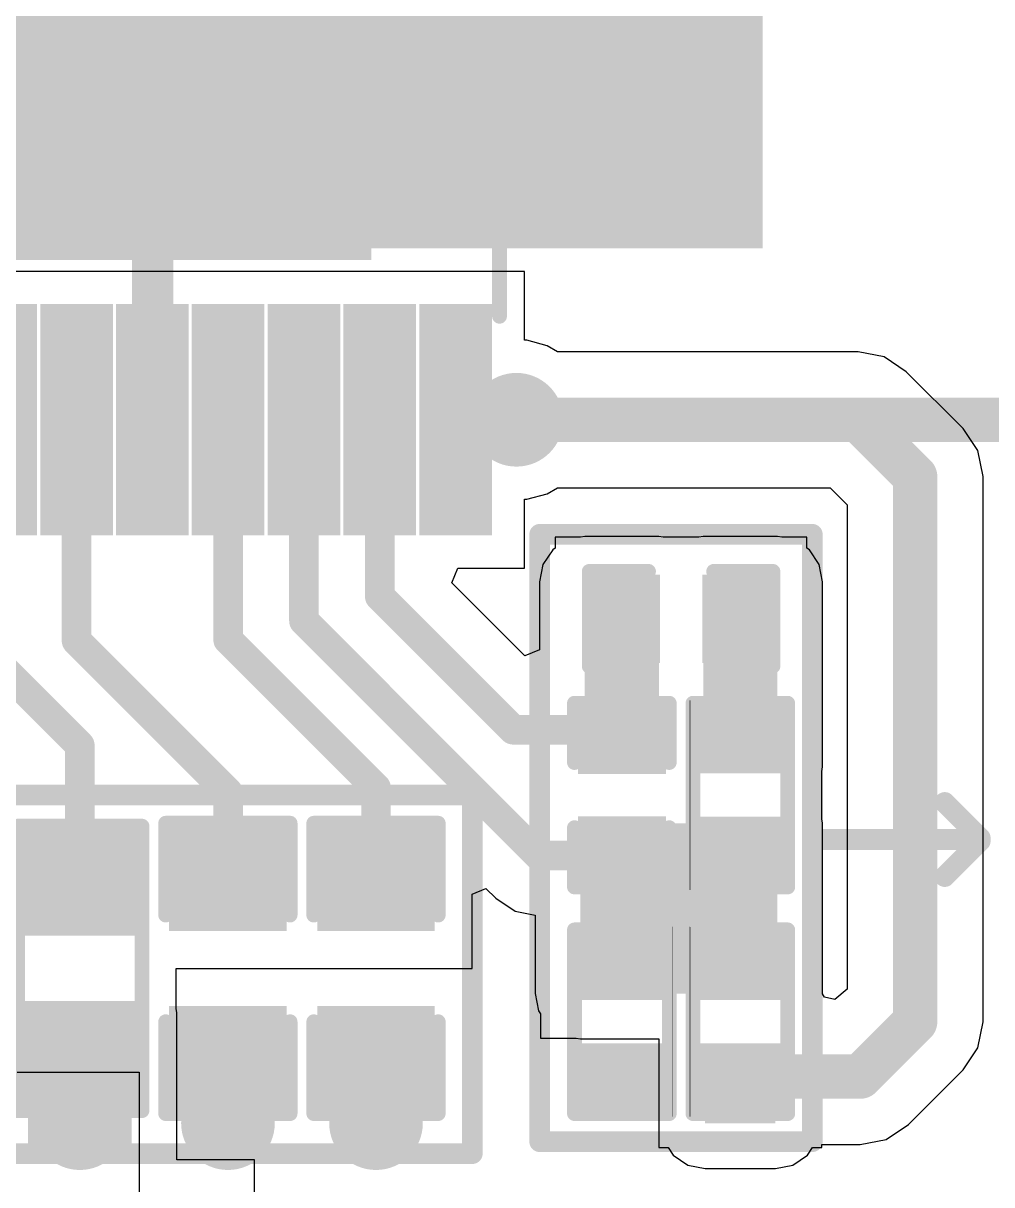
# Model space of a CAD drawing. Header units: millimetres. Extents: x -1.62 to 7.16, y -0.1 to 4.29.
# Drawn here: x -0.1581 to 0.1689, y 2.807 to 3.199 of the extents above; entities that cross this region are included whole.
import ezdxf

# ---------------------------------------------------------------- set-up
doc = ezdxf.new("R2010")
doc.units = ezdxf.units.MM
doc.header["$MEASUREMENT"] = 0
for name, color, linetype in [('BottomLayer', 5, 'Continuous'), ('BottomSolder', 6, 'Continuous'), ('TopLayer', 1, 'Continuous'), ('TopOverlay', 2, 'Continuous'), ('TopPaste', 8, 'Continuous'), ('TopSolder', 216, 'Continuous'), ('ViaHoleLayer', 16, 'Continuous')]:
    doc.layers.add(name, color=color, linetype=linetype)

# ---------------------------------------------------------------- blocks, each defined once
blk = doc.blocks.new('20_HTSSOP_85')
at = {"layer": 'TopLayer'}
for points in [[(-0.15197, 0.12343), (-0.08189, 0.12343), (-0.08189, 0.10689), (-0.15197, 0.10689)], [(0.08189, 0.12343), (0.15197, 0.12343), (0.15197, 0.10689), (0.08189, 0.10689)], [(-0.15197, 0.09783), (-0.08189, 0.09783), (-0.08189, 0.0813), (-0.15197, 0.0813)], [(0.08189, 0.09783), (0.15197, 0.09783), (0.15197, 0.0813), (0.08189, 0.0813)], [(-0.05906, 0.08268), (0.05906, 0.08268), (0.05906, -0.08268), (-0.05906, -0.08268)], [(-0.15197, 0.07224), (-0.08189, 0.07224), (-0.08189, 0.05571), (-0.15197, 0.05571)], [(0.08189, 0.07224), (0.15197, 0.07224), (0.15197, 0.05571), (0.08189, 0.05571)], [(-0.15197, 0.04665), (-0.08189, 0.04665), (-0.08189, 0.03012), (-0.15197, 0.03012)], [(0.08189, 0.04665), (0.15197, 0.04665), (0.15197, 0.03012), (0.08189, 0.03012)], [(-0.15197, 0.02106), (-0.08189, 0.02106), (-0.08189, 0.00453), (-0.15197, 0.00453)], [(0.08189, 0.02106), (0.15197, 0.02106), (0.15197, 0.00453), (0.08189, 0.00453)], [(-0.15197, -0.00453), (-0.08189, -0.00453), (-0.08189, -0.02106), (-0.15197, -0.02106)], [(0.08189, -0.00453), (0.15197, -0.00453), (0.15197, -0.02106), (0.08189, -0.02106)], [(-0.15197, -0.03012), (-0.08189, -0.03012), (-0.08189, -0.04665), (-0.15197, -0.04665)], [(0.08189, -0.03012), (0.15197, -0.03012), (0.15197, -0.04665), (0.08189, -0.04665)], [(-0.15197, -0.05571), (-0.08189, -0.05571), (-0.08189, -0.07224), (-0.15197, -0.07224)], [(0.08189, -0.05571), (0.15197, -0.05571), (0.15197, -0.07224), (0.08189, -0.07224)], [(-0.15197, -0.0813), (-0.08189, -0.0813), (-0.08189, -0.09783), (-0.15197, -0.09783)], [(0.08189, -0.0813), (0.15197, -0.0813), (0.15197, -0.09783), (0.08189, -0.09783)], [(-0.15197, -0.10689), (-0.08189, -0.10689), (-0.08189, -0.12343), (-0.15197, -0.12343)], [(0.08189, -0.10689), (0.15197, -0.10689), (0.15197, -0.12343), (0.08189, -0.12343)]]:
    blk.add_hatch(color=1, dxfattribs=at).paths.add_polyline_path(points)
at = {"layer": 'TopPaste'}
for points in [[(-0.15197, 0.12343), (-0.08189, 0.12343), (-0.08189, 0.10689), (-0.15197, 0.10689)], [(0.08189, 0.12343), (0.15197, 0.12343), (0.15197, 0.10689), (0.08189, 0.10689)], [(-0.15197, 0.09783), (-0.08189, 0.09783), (-0.08189, 0.0813), (-0.15197, 0.0813)], [(0.08189, 0.09783), (0.15197, 0.09783), (0.15197, 0.0813), (0.08189, 0.0813)], [(-0.05906, 0.08268), (0.05906, 0.08268), (0.05906, -0.08268), (-0.05906, -0.08268)], [(-0.15197, 0.07224), (-0.08189, 0.07224), (-0.08189, 0.05571), (-0.15197, 0.05571)], [(0.08189, 0.07224), (0.15197, 0.07224), (0.15197, 0.05571), (0.08189, 0.05571)], [(-0.15197, 0.04665), (-0.08189, 0.04665), (-0.08189, 0.03012), (-0.15197, 0.03012)], [(0.08189, 0.04665), (0.15197, 0.04665), (0.15197, 0.03012), (0.08189, 0.03012)], [(-0.15197, 0.02106), (-0.08189, 0.02106), (-0.08189, 0.00453), (-0.15197, 0.00453)], [(0.08189, 0.02106), (0.15197, 0.02106), (0.15197, 0.00453), (0.08189, 0.00453)], [(-0.15197, -0.00453), (-0.08189, -0.00453), (-0.08189, -0.02106), (-0.15197, -0.02106)], [(0.08189, -0.00453), (0.15197, -0.00453), (0.15197, -0.02106), (0.08189, -0.02106)], [(-0.15197, -0.03012), (-0.08189, -0.03012), (-0.08189, -0.04665), (-0.15197, -0.04665)], [(0.08189, -0.03012), (0.15197, -0.03012), (0.15197, -0.04665), (0.08189, -0.04665)], [(-0.15197, -0.05571), (-0.08189, -0.05571), (-0.08189, -0.07224), (-0.15197, -0.07224)], [(0.08189, -0.05571), (0.15197, -0.05571), (0.15197, -0.07224), (0.08189, -0.07224)], [(-0.15197, -0.0813), (-0.08189, -0.0813), (-0.08189, -0.09783), (-0.15197, -0.09783)], [(0.08189, -0.0813), (0.15197, -0.0813), (0.15197, -0.09783), (0.08189, -0.09783)], [(-0.15197, -0.10689), (-0.08189, -0.10689), (-0.08189, -0.12343), (-0.15197, -0.12343)], [(0.08189, -0.10689), (0.15197, -0.10689), (0.15197, -0.12343), (0.08189, -0.12343)]]:
    blk.add_hatch(color=8, dxfattribs=at).paths.add_polyline_path(points)
at = {"layer": 'TopSolder'}
for points in [[(-0.15597, 0.12743), (-0.07789, 0.12743), (-0.07789, 0.10289), (-0.15597, 0.10289)], [(0.07789, 0.12743), (0.15597, 0.12743), (0.15597, 0.10289), (0.07789, 0.10289)], [(-0.15597, 0.10183), (-0.07789, 0.10183), (-0.07789, 0.0773), (-0.15597, 0.0773)], [(0.07789, 0.10183), (0.15597, 0.10183), (0.15597, 0.0773), (0.07789, 0.0773)], [(-0.06306, 0.08668), (0.06306, 0.08668), (0.06306, -0.08668), (-0.06306, -0.08668)], [(-0.15597, 0.07624), (-0.07789, 0.07624), (-0.07789, 0.05171), (-0.15597, 0.05171)], [(0.07789, 0.07624), (0.15597, 0.07624), (0.15597, 0.05171), (0.07789, 0.05171)], [(-0.15597, 0.05065), (-0.07789, 0.05065), (-0.07789, 0.02612), (-0.15597, 0.02612)], [(0.07789, 0.05065), (0.15597, 0.05065), (0.15597, 0.02612), (0.07789, 0.02612)], [(-0.15597, 0.02506), (-0.07789, 0.02506), (-0.07789, 0.00053), (-0.15597, 0.00053)], [(0.07789, 0.02506), (0.15597, 0.02506), (0.15597, 0.00053), (0.07789, 0.00053)], [(-0.15597, -0.00053), (-0.07789, -0.00053), (-0.07789, -0.02506), (-0.15597, -0.02506)], [(0.07789, -0.00053), (0.15597, -0.00053), (0.15597, -0.02506), (0.07789, -0.02506)], [(-0.15597, -0.02612), (-0.07789, -0.02612), (-0.07789, -0.05065), (-0.15597, -0.05065)], [(0.07789, -0.02612), (0.15597, -0.02612), (0.15597, -0.05065), (0.07789, -0.05065)], [(-0.15597, -0.05171), (-0.07789, -0.05171), (-0.07789, -0.07624), (-0.15597, -0.07624)], [(0.07789, -0.05171), (0.15597, -0.05171), (0.15597, -0.07624), (0.07789, -0.07624)], [(-0.15597, -0.0773), (-0.07789, -0.0773), (-0.07789, -0.10183), (-0.15597, -0.10183)], [(0.07789, -0.0773), (0.15597, -0.0773), (0.15597, -0.10183), (0.07789, -0.10183)], [(-0.15597, -0.10289), (-0.07789, -0.10289), (-0.07789, -0.12743), (-0.15597, -0.12743)], [(0.07789, -0.10289), (0.15597, -0.10289), (0.15597, -0.12743), (0.07789, -0.12743)]]:
    blk.add_hatch(color=216, dxfattribs=at).paths.add_polyline_path(points)
at = {"layer": 'TopOverlay', "const_width": 0.005}
for points in [[(-0.082, 0.13), (0.077, 0.13)], [(-0.164, 0.121), (-0.164, 0.111)], [(-0.164, 0.121), (-0.159, 0.116)], [(-0.159, 0.116), (-0.164, 0.111)], [(-0.082, -0.13), (0.077, -0.13)]]:
    blk.add_lwpolyline(points, dxfattribs=at)
at = {"layer": 'TopOverlay', "const_width": 0.0025}
for points in [[(-0.08325, 0.13, 1), (-0.08075, 0.13, 1)], [(0.07575, 0.13, 1), (0.07825, 0.13, 1)], [(-0.16525, 0.121, 1), (-0.16275, 0.121, 1)], [(-0.16525, 0.121, 1), (-0.16275, 0.121, 1)], [(-0.16025, 0.116, 1), (-0.15775, 0.116, 1)], [(-0.16025, 0.116, 1), (-0.15775, 0.116, 1)], [(-0.16525, 0.111, 1), (-0.16275, 0.111, 1)], [(-0.16525, 0.111, 1), (-0.16275, 0.111, 1)], [(-0.08325, -0.13, 1), (-0.08075, -0.13, 1)], [(0.07575, -0.13, 1), (0.07825, -0.13, 1)]]:
    blk.add_lwpolyline(points, format="xyb", close=True, dxfattribs=at)
blk = doc.blocks.new('R___0402_122')
at = {"layer": 'TopLayer'}
for points in [[(-0.0275, -0.0125), (-0.0275, 0.0125), (-0.0095, 0.0125), (-0.0095, -0.0125)], [(0.0095, -0.0125), (0.0095, 0.0125), (0.0275, 0.0125), (0.0275, -0.0125)]]:
    blk.add_hatch(color=1, dxfattribs=at).paths.add_polyline_path(points)
at = {"layer": 'TopPaste'}
for points in [[(-0.0275, -0.0125), (-0.0275, 0.0125), (-0.0095, 0.0125), (-0.0095, -0.0125)], [(0.0095, -0.0125), (0.0095, 0.0125), (0.0275, 0.0125), (0.0275, -0.0125)]]:
    blk.add_hatch(color=8, dxfattribs=at).paths.add_polyline_path(points)
at = {"layer": 'TopSolder'}
for points in [[(-0.02967, -0.01467), (-0.02967, 0.01467), (-0.00733, 0.01467), (-0.00733, -0.01467)], [(0.00733, -0.01467), (0.00733, 0.01467), (0.02967, 0.01467), (0.02967, -0.01467)]]:
    blk.add_hatch(color=216, dxfattribs=at).paths.add_polyline_path(points)
at = {"layer": 'TopOverlay'}
for points, const_width in [([(-0.031, 0.016), (-0.031, -0.016)], 0.005), ([(-0.031, 0.016), (0.031, 0.016)], 0.005), ([(0.031, 0.016), (0.031, -0.016)], 0.005), ([(-0.031, -0.016), (0.031, -0.016)], 0.005), ([(-0.032, -0.017), (0.032, -0.017)], 0.000127)]:
    blk.add_lwpolyline(points, dxfattribs=dict(at, const_width=const_width))
for points, const_width in [([(-0.03225, 0.016, 1), (-0.02975, 0.016, 1)], 0.0025), ([(-0.03225, 0.016, 1), (-0.02975, 0.016, 1)], 0.0025), ([(0.02975, 0.016, 1), (0.03225, 0.016, 1)], 0.0025), ([(0.02975, 0.016, 1), (0.03225, 0.016, 1)], 0.0025), ([(-0.03225, -0.016, 1), (-0.02975, -0.016, 1)], 0.0025), ([(-0.03225, -0.016, 1), (-0.02975, -0.016, 1)], 0.0025), ([(0.02975, -0.016, 1), (0.03225, -0.016, 1)], 0.0025), ([(0.02975, -0.016, 1), (0.03225, -0.016, 1)], 0.0025), ([(-0.03203, -0.017, 1), (-0.03197, -0.017, 1)], 0.0000635), ([(0.03197, -0.017, 1), (0.03203, -0.017, 1)], 0.0000635)]:
    blk.add_lwpolyline(points, format="xyb", close=True, dxfattribs=dict(at, const_width=const_width))
blk = doc.blocks.new('R___0402_124')
at = {"layer": 'TopLayer'}
for points in [[(-0.0275, -0.0125), (-0.0275, 0.0125), (-0.0095, 0.0125), (-0.0095, -0.0125)], [(0.0095, -0.0125), (0.0095, 0.0125), (0.0275, 0.0125), (0.0275, -0.0125)]]:
    blk.add_hatch(color=1, dxfattribs=at).paths.add_polyline_path(points)
at = {"layer": 'TopPaste'}
for points in [[(-0.0275, -0.0125), (-0.0275, 0.0125), (-0.0095, 0.0125), (-0.0095, -0.0125)], [(0.0095, -0.0125), (0.0095, 0.0125), (0.0275, 0.0125), (0.0275, -0.0125)]]:
    blk.add_hatch(color=8, dxfattribs=at).paths.add_polyline_path(points)
at = {"layer": 'TopSolder'}
for points in [[(-0.02967, -0.01467), (-0.02967, 0.01467), (-0.00733, 0.01467), (-0.00733, -0.01467)], [(0.00733, -0.01467), (0.00733, 0.01467), (0.02967, 0.01467), (0.02967, -0.01467)]]:
    blk.add_hatch(color=216, dxfattribs=at).paths.add_polyline_path(points)
at = {"layer": 'TopOverlay'}
for points, const_width in [([(-0.031, -0.016), (-0.031, 0.016)], 0.005), ([(0.031, 0.016), (-0.031, 0.016)], 0.005), ([(0.031, -0.016), (0.031, 0.016)], 0.005), ([(0.031, -0.016), (-0.031, -0.016)], 0.005), ([(0.032, -0.017), (-0.032, -0.017)], 0.000127)]:
    blk.add_lwpolyline(points, dxfattribs=dict(at, const_width=const_width))
for points, const_width in [([(-0.03225, 0.016, 1), (-0.02975, 0.016, 1)], 0.0025), ([(-0.03225, 0.016, 1), (-0.02975, 0.016, 1)], 0.0025), ([(0.02975, 0.016, 1), (0.03225, 0.016, 1)], 0.0025), ([(0.02975, 0.016, 1), (0.03225, 0.016, 1)], 0.0025), ([(-0.03225, -0.016, 1), (-0.02975, -0.016, 1)], 0.0025), ([(-0.03225, -0.016, 1), (-0.02975, -0.016, 1)], 0.0025), ([(0.02975, -0.016, 1), (0.03225, -0.016, 1)], 0.0025), ([(0.02975, -0.016, 1), (0.03225, -0.016, 1)], 0.0025), ([(-0.03203, -0.017, 1), (-0.03197, -0.017, 1)], 0.0000635), ([(0.03197, -0.017, 1), (0.03203, -0.017, 1)], 0.0000635)]:
    blk.add_lwpolyline(points, format="xyb", close=True, dxfattribs=dict(at, const_width=const_width))
blk = doc.blocks.new('R___0402_126')
at = {"layer": 'TopLayer'}
for points in [[(-0.0275, -0.0125), (-0.0275, 0.0125), (-0.0095, 0.0125), (-0.0095, -0.0125)], [(0.0095, -0.0125), (0.0095, 0.0125), (0.0275, 0.0125), (0.0275, -0.0125)]]:
    blk.add_hatch(color=1, dxfattribs=at).paths.add_polyline_path(points)
at = {"layer": 'TopPaste'}
for points in [[(-0.0275, -0.0125), (-0.0275, 0.0125), (-0.0095, 0.0125), (-0.0095, -0.0125)], [(0.0095, -0.0125), (0.0095, 0.0125), (0.0275, 0.0125), (0.0275, -0.0125)]]:
    blk.add_hatch(color=8, dxfattribs=at).paths.add_polyline_path(points)
at = {"layer": 'TopSolder'}
for points in [[(-0.02967, -0.01467), (-0.02967, 0.01467), (-0.00733, 0.01467), (-0.00733, -0.01467)], [(0.00733, -0.01467), (0.00733, 0.01467), (0.02967, 0.01467), (0.02967, -0.01467)]]:
    blk.add_hatch(color=216, dxfattribs=at).paths.add_polyline_path(points)
at = {"layer": 'TopOverlay'}
for points, const_width in [([(-0.031, -0.016), (-0.031, 0.016)], 0.005), ([(0.031, 0.016), (-0.031, 0.016)], 0.005), ([(0.031, -0.016), (0.031, 0.016)], 0.005), ([(0.031, -0.016), (-0.031, -0.016)], 0.005), ([(0.032, -0.017), (-0.032, -0.017)], 0.000127)]:
    blk.add_lwpolyline(points, dxfattribs=dict(at, const_width=const_width))
for points, const_width in [([(-0.03225, 0.016, 1), (-0.02975, 0.016, 1)], 0.0025), ([(-0.03225, 0.016, 1), (-0.02975, 0.016, 1)], 0.0025), ([(0.02975, 0.016, 1), (0.03225, 0.016, 1)], 0.0025), ([(0.02975, 0.016, 1), (0.03225, 0.016, 1)], 0.0025), ([(-0.03225, -0.016, 1), (-0.02975, -0.016, 1)], 0.0025), ([(-0.03225, -0.016, 1), (-0.02975, -0.016, 1)], 0.0025), ([(0.02975, -0.016, 1), (0.03225, -0.016, 1)], 0.0025), ([(0.02975, -0.016, 1), (0.03225, -0.016, 1)], 0.0025), ([(-0.03203, -0.017, 1), (-0.03197, -0.017, 1)], 0.0000635), ([(0.03197, -0.017, 1), (0.03203, -0.017, 1)], 0.0000635)]:
    blk.add_lwpolyline(points, format="xyb", close=True, dxfattribs=dict(at, const_width=const_width))
blk = doc.blocks.new('R___0603_131')
at = {"layer": 'TopLayer'}
for points in [[(-0.015, 0.0175), (-0.015, -0.0175), (-0.045, -0.0175), (-0.045, 0.0175)], [(0.045, 0.0175), (0.045, -0.0175), (0.015, -0.0175), (0.015, 0.0175)]]:
    blk.add_hatch(color=1, dxfattribs=at).paths.add_polyline_path(points)
at = {"layer": 'TopPaste'}
for points in [[(-0.015, 0.0175), (-0.015, -0.0175), (-0.045, -0.0175), (-0.045, 0.0175)], [(0.045, 0.0175), (0.045, -0.0175), (0.015, -0.0175), (0.015, 0.0175)]]:
    blk.add_hatch(color=8, dxfattribs=at).paths.add_polyline_path(points)
at = {"layer": 'TopSolder'}
for points in [[(-0.011, 0.0215), (-0.011, -0.0215), (-0.049, -0.0215), (-0.049, 0.0215)], [(0.049, 0.0215), (0.049, -0.0215), (0.011, -0.0215), (0.011, 0.0215)]]:
    blk.add_hatch(color=216, dxfattribs=at).paths.add_polyline_path(points)
at = {"layer": 'TopOverlay', "const_width": 0.005}
for points in [[(0.048, 0.021), (-0.048, 0.021)], [(-0.048, -0.021), (-0.048, 0.021)], [(0.048, -0.021), (0.048, 0.021)], [(0.048, -0.021), (-0.048, -0.021)]]:
    blk.add_lwpolyline(points, dxfattribs=at)
at = {"layer": 'TopOverlay', "const_width": 0.0025}
for points in [[(-0.04925, 0.021, 1), (-0.04675, 0.021, 1)], [(-0.04925, 0.021, 1), (-0.04675, 0.021, 1)], [(0.04675, 0.021, 1), (0.04925, 0.021, 1)], [(0.04675, 0.021, 1), (0.04925, 0.021, 1)], [(-0.04925, -0.021, 1), (-0.04675, -0.021, 1)], [(-0.04925, -0.021, 1), (-0.04675, -0.021, 1)], [(0.04675, -0.021, 1), (0.04925, -0.021, 1)], [(0.04675, -0.021, 1), (0.04925, -0.021, 1)]]:
    blk.add_lwpolyline(points, format="xyb", close=True, dxfattribs=at)
blk = doc.blocks.new('C___0402_219')
at = {"layer": 'TopLayer'}
for points in [[(-0.0275, -0.0125), (-0.0275, 0.0125), (-0.0095, 0.0125), (-0.0095, -0.0125)], [(0.0095, -0.0125), (0.0095, 0.0125), (0.0275, 0.0125), (0.0275, -0.0125)]]:
    blk.add_hatch(color=1, dxfattribs=at).paths.add_polyline_path(points)
at = {"layer": 'TopPaste'}
for points in [[(-0.0275, -0.0125), (-0.0275, 0.0125), (-0.0095, 0.0125), (-0.0095, -0.0125)], [(0.0095, -0.0125), (0.0095, 0.0125), (0.0275, 0.0125), (0.0275, -0.0125)]]:
    blk.add_hatch(color=8, dxfattribs=at).paths.add_polyline_path(points)
at = {"layer": 'TopSolder'}
for points in [[(-0.02986, -0.01486), (-0.02986, 0.01486), (-0.00714, 0.01486), (-0.00714, -0.01486)], [(0.00714, -0.01486), (0.00714, 0.01486), (0.02986, 0.01486), (0.02986, -0.01486)]]:
    blk.add_hatch(color=216, dxfattribs=at).paths.add_polyline_path(points)
at = {"layer": 'TopOverlay', "const_width": 0.005}
for points in [[(-0.031, 0.016), (-0.011, 0.016)], [(-0.031, 0.016), (-0.031, -0.016)], [(0.011, 0.016), (0.031, 0.016)], [(0.031, 0.016), (0.031, -0.016)], [(-0.031, -0.016), (-0.011, -0.016)], [(0.011, -0.016), (0.031, -0.016)]]:
    blk.add_lwpolyline(points, dxfattribs=at)
at = {"layer": 'TopOverlay', "const_width": 0.0025}
for points in [[(-0.03225, 0.016, 1), (-0.02975, 0.016, 1)], [(-0.03225, 0.016, 1), (-0.02975, 0.016, 1)], [(-0.01225, 0.016, 1), (-0.00975, 0.016, 1)], [(0.00975, 0.016, 1), (0.01225, 0.016, 1)], [(0.02975, 0.016, 1), (0.03225, 0.016, 1)], [(0.02975, 0.016, 1), (0.03225, 0.016, 1)], [(-0.03225, -0.016, 1), (-0.02975, -0.016, 1)], [(-0.03225, -0.016, 1), (-0.02975, -0.016, 1)], [(-0.01225, -0.016, 1), (-0.00975, -0.016, 1)], [(0.00975, -0.016, 1), (0.01225, -0.016, 1)], [(0.02975, -0.016, 1), (0.03225, -0.016, 1)], [(0.02975, -0.016, 1), (0.03225, -0.016, 1)]]:
    blk.add_lwpolyline(points, format="xyb", close=True, dxfattribs=at)
blk = doc.blocks.new('C___0402_220')
at = {"layer": 'TopLayer'}
for points in [[(-0.0275, -0.0125), (-0.0275, 0.0125), (-0.0095, 0.0125), (-0.0095, -0.0125)], [(0.0095, -0.0125), (0.0095, 0.0125), (0.0275, 0.0125), (0.0275, -0.0125)]]:
    blk.add_hatch(color=1, dxfattribs=at).paths.add_polyline_path(points)
at = {"layer": 'TopPaste'}
for points in [[(-0.0275, -0.0125), (-0.0275, 0.0125), (-0.0095, 0.0125), (-0.0095, -0.0125)], [(0.0095, -0.0125), (0.0095, 0.0125), (0.0275, 0.0125), (0.0275, -0.0125)]]:
    blk.add_hatch(color=8, dxfattribs=at).paths.add_polyline_path(points)
at = {"layer": 'TopSolder'}
for points in [[(-0.02986, -0.01486), (-0.02986, 0.01486), (-0.00714, 0.01486), (-0.00714, -0.01486)], [(0.00714, -0.01486), (0.00714, 0.01486), (0.02986, 0.01486), (0.02986, -0.01486)]]:
    blk.add_hatch(color=216, dxfattribs=at).paths.add_polyline_path(points)
at = {"layer": 'TopOverlay', "const_width": 0.005}
for points in [[(-0.031, 0.016), (-0.011, 0.016)], [(-0.031, -0.016), (-0.031, 0.016)], [(0.011, 0.016), (0.031, 0.016)], [(0.031, -0.016), (0.031, 0.016)], [(-0.031, -0.016), (-0.011, -0.016)], [(0.011, -0.016), (0.031, -0.016)]]:
    blk.add_lwpolyline(points, dxfattribs=at)
at = {"layer": 'TopOverlay', "const_width": 0.0025}
for points in [[(-0.03225, 0.016, 1), (-0.02975, 0.016, 1)], [(-0.03225, 0.016, 1), (-0.02975, 0.016, 1)], [(-0.01225, 0.016, 1), (-0.00975, 0.016, 1)], [(0.00975, 0.016, 1), (0.01225, 0.016, 1)], [(0.02975, 0.016, 1), (0.03225, 0.016, 1)], [(0.02975, 0.016, 1), (0.03225, 0.016, 1)], [(-0.03225, -0.016, 1), (-0.02975, -0.016, 1)], [(-0.03225, -0.016, 1), (-0.02975, -0.016, 1)], [(-0.01225, -0.016, 1), (-0.00975, -0.016, 1)], [(0.00975, -0.016, 1), (0.01225, -0.016, 1)], [(0.02975, -0.016, 1), (0.03225, -0.016, 1)], [(0.02975, -0.016, 1), (0.03225, -0.016, 1)]]:
    blk.add_lwpolyline(points, format="xyb", close=True, dxfattribs=at)
blk = doc.blocks.new('C___0603_221')
at = {"layer": 'TopLayer'}
for points in [[(-0.015, 0.0175), (-0.015, -0.0175), (-0.045, -0.0175), (-0.045, 0.0175)], [(0.045, 0.0175), (0.045, -0.0175), (0.015, -0.0175), (0.015, 0.0175)]]:
    blk.add_hatch(color=1, dxfattribs=at).paths.add_polyline_path(points)
at = {"layer": 'TopPaste'}
for points in [[(-0.015, 0.0175), (-0.015, -0.0175), (-0.045, -0.0175), (-0.045, 0.0175)], [(0.045, 0.0175), (0.045, -0.0175), (0.015, -0.0175), (0.015, 0.0175)]]:
    blk.add_hatch(color=8, dxfattribs=at).paths.add_polyline_path(points)
at = {"layer": 'TopSolder'}
for points in [[(-0.01264, 0.01986), (-0.01264, -0.01986), (-0.04736, -0.01986), (-0.04736, 0.01986)], [(0.04736, 0.01986), (0.04736, -0.01986), (0.01264, -0.01986), (0.01264, 0.01986)]]:
    blk.add_hatch(color=216, dxfattribs=at).paths.add_polyline_path(points)
at = {"layer": 'TopOverlay', "const_width": 0.005}
for points in [[(-0.049, 0.021), (-0.018, 0.021)], [(-0.049, 0.021), (-0.049, -0.021)], [(0.018, 0.021), (0.049, 0.021)], [(0.049, 0.021), (0.049, -0.021)], [(-0.049, -0.021), (-0.018, -0.021)], [(0.018, -0.021), (0.049, -0.021)]]:
    blk.add_lwpolyline(points, dxfattribs=at)
at = {"layer": 'TopOverlay', "const_width": 0.0025}
for points in [[(-0.05025, 0.021, 1), (-0.04775, 0.021, 1)], [(-0.05025, 0.021, 1), (-0.04775, 0.021, 1)], [(-0.01925, 0.021, 1), (-0.01675, 0.021, 1)], [(0.01675, 0.021, 1), (0.01925, 0.021, 1)], [(0.04775, 0.021, 1), (0.05025, 0.021, 1)], [(0.04775, 0.021, 1), (0.05025, 0.021, 1)], [(-0.05025, -0.021, 1), (-0.04775, -0.021, 1)], [(-0.05025, -0.021, 1), (-0.04775, -0.021, 1)], [(-0.01925, -0.021, 1), (-0.01675, -0.021, 1)], [(0.01675, -0.021, 1), (0.01925, -0.021, 1)], [(0.04775, -0.021, 1), (0.05025, -0.021, 1)], [(0.04775, -0.021, 1), (0.05025, -0.021, 1)]]:
    blk.add_lwpolyline(points, format="xyb", close=True, dxfattribs=at)
blk = doc.blocks.new('C___0603_222')
at = {"layer": 'TopLayer'}
for points in [[(-0.015, 0.0175), (-0.015, -0.0175), (-0.045, -0.0175), (-0.045, 0.0175)], [(0.045, 0.0175), (0.045, -0.0175), (0.015, -0.0175), (0.015, 0.0175)]]:
    blk.add_hatch(color=1, dxfattribs=at).paths.add_polyline_path(points)
at = {"layer": 'TopPaste'}
for points in [[(-0.015, 0.0175), (-0.015, -0.0175), (-0.045, -0.0175), (-0.045, 0.0175)], [(0.045, 0.0175), (0.045, -0.0175), (0.015, -0.0175), (0.015, 0.0175)]]:
    blk.add_hatch(color=8, dxfattribs=at).paths.add_polyline_path(points)
at = {"layer": 'TopSolder'}
for points in [[(-0.01264, 0.01986), (-0.01264, -0.01986), (-0.04736, -0.01986), (-0.04736, 0.01986)], [(0.04736, 0.01986), (0.04736, -0.01986), (0.01264, -0.01986), (0.01264, 0.01986)]]:
    blk.add_hatch(color=216, dxfattribs=at).paths.add_polyline_path(points)
at = {"layer": 'TopOverlay', "const_width": 0.005}
for points in [[(-0.049, 0.021), (-0.018, 0.021)], [(-0.049, 0.021), (-0.049, -0.021)], [(0.018, 0.021), (0.049, 0.021)], [(0.049, 0.021), (0.049, -0.021)], [(-0.049, -0.021), (-0.018, -0.021)], [(0.018, -0.021), (0.049, -0.021)]]:
    blk.add_lwpolyline(points, dxfattribs=at)
at = {"layer": 'TopOverlay', "const_width": 0.0025}
for points in [[(-0.05025, 0.021, 1), (-0.04775, 0.021, 1)], [(-0.05025, 0.021, 1), (-0.04775, 0.021, 1)], [(-0.01925, 0.021, 1), (-0.01675, 0.021, 1)], [(0.01675, 0.021, 1), (0.01925, 0.021, 1)], [(0.04775, 0.021, 1), (0.05025, 0.021, 1)], [(0.04775, 0.021, 1), (0.05025, 0.021, 1)], [(-0.05025, -0.021, 1), (-0.04775, -0.021, 1)], [(-0.05025, -0.021, 1), (-0.04775, -0.021, 1)], [(-0.01925, -0.021, 1), (-0.01675, -0.021, 1)], [(0.01675, -0.021, 1), (0.01925, -0.021, 1)], [(0.04775, -0.021, 1), (0.05025, -0.021, 1)], [(0.04775, -0.021, 1), (0.05025, -0.021, 1)]]:
    blk.add_lwpolyline(points, format="xyb", close=True, dxfattribs=at)

msp = doc.modelspace()

# ---------------------------------------------------------------- hatches: boundary and pattern name
at = {"layer": 'BottomLayer'}
h = msp.add_hatch(color=5, dxfattribs=at)
edge = h.paths.add_edge_path()
edge.add_arc((-0.14225, 3.18191), 0.01181, 0, 360)
h = msp.add_hatch(color=5, dxfattribs=at)
edge = h.paths.add_edge_path()
edge.add_arc((-0.11054, 3.18191), 0.01181, 0, 360)
h = msp.add_hatch(color=5, dxfattribs=at)
edge = h.paths.add_edge_path()
edge.add_arc((-0.07884, 3.18191), 0.01181, 0, 360)
h = msp.add_hatch(color=5, dxfattribs=at)
edge = h.paths.add_edge_path()
edge.add_arc((0.03763, 3.18191), 0.01181, 0, 360)
h = msp.add_hatch(color=5, dxfattribs=at)
edge = h.paths.add_edge_path()
edge.add_arc((0.06934, 3.18191), 0.01181, 0, 360)
h = msp.add_hatch(color=5, dxfattribs=at)
edge = h.paths.add_edge_path()
edge.add_arc((-0.14225, 3.14771), 0.01181, 0, 360)
h = msp.add_hatch(color=5, dxfattribs=at)
edge = h.paths.add_edge_path()
edge.add_arc((-0.11054, 3.14771), 0.01181, 0, 360)
h = msp.add_hatch(color=5, dxfattribs=at)
edge = h.paths.add_edge_path()
edge.add_arc((-0.07884, 3.14771), 0.01181, 0, 360)
h = msp.add_hatch(color=5, dxfattribs=at)
edge = h.paths.add_edge_path()
edge.add_arc((0.03763, 3.14771), 0.01181, 0, 360)
h = msp.add_hatch(color=5, dxfattribs=at)
edge = h.paths.add_edge_path()
edge.add_arc((0.06934, 3.14771), 0.01181, 0, 360)
h = msp.add_hatch(color=5, dxfattribs=at)
edge = h.paths.add_edge_path()
edge.add_arc((0.00841, 3.06518), 0.01181, 0, 360)
h = msp.add_hatch(color=5, dxfattribs=at)
edge = h.paths.add_edge_path()
edge.add_arc((-0.13899, 2.82778), 0.01181, 0, 360)
h = msp.add_hatch(color=5, dxfattribs=at)
edge = h.paths.add_edge_path()
edge.add_arc((-0.08898, 2.82778), 0.01181, 0, 360)
h = msp.add_hatch(color=5, dxfattribs=at)
edge = h.paths.add_edge_path()
edge.add_arc((-0.039, 2.82778), 0.01181, 0, 360)
at = {"layer": 'BottomSolder'}
h = msp.add_hatch(color=6, dxfattribs=at)
edge = h.paths.add_edge_path()
edge.add_arc((-0.14225, 3.18191), 0.01581, 0, 360)
h = msp.add_hatch(color=6, dxfattribs=at)
edge = h.paths.add_edge_path()
edge.add_arc((-0.11054, 3.18191), 0.01581, 0, 360)
h = msp.add_hatch(color=6, dxfattribs=at)
edge = h.paths.add_edge_path()
edge.add_arc((-0.07884, 3.18191), 0.01581, 0, 360)
h = msp.add_hatch(color=6, dxfattribs=at)
edge = h.paths.add_edge_path()
edge.add_arc((0.03763, 3.18191), 0.01581, 0, 360)
h = msp.add_hatch(color=6, dxfattribs=at)
edge = h.paths.add_edge_path()
edge.add_arc((0.06934, 3.18191), 0.01581, 0, 360)
h = msp.add_hatch(color=6, dxfattribs=at)
edge = h.paths.add_edge_path()
edge.add_arc((-0.14225, 3.14771), 0.01581, 0, 360)
h = msp.add_hatch(color=6, dxfattribs=at)
edge = h.paths.add_edge_path()
edge.add_arc((-0.11054, 3.14771), 0.01581, 0, 360)
h = msp.add_hatch(color=6, dxfattribs=at)
edge = h.paths.add_edge_path()
edge.add_arc((-0.07884, 3.14771), 0.01581, 0, 360)
h = msp.add_hatch(color=6, dxfattribs=at)
edge = h.paths.add_edge_path()
edge.add_arc((0.03763, 3.14771), 0.01581, 0, 360)
h = msp.add_hatch(color=6, dxfattribs=at)
edge = h.paths.add_edge_path()
edge.add_arc((0.06934, 3.14771), 0.01581, 0, 360)
h = msp.add_hatch(color=6, dxfattribs=at)
edge = h.paths.add_edge_path()
edge.add_arc((0.00841, 3.06518), 0.01581, 0, 360)
h = msp.add_hatch(color=6, dxfattribs=at)
edge = h.paths.add_edge_path()
edge.add_arc((-0.13899, 2.82778), 0.01581, 0, 360)
h = msp.add_hatch(color=6, dxfattribs=at)
edge = h.paths.add_edge_path()
edge.add_arc((-0.08898, 2.82778), 0.01581, 0, 360)
h = msp.add_hatch(color=6, dxfattribs=at)
edge = h.paths.add_edge_path()
edge.add_arc((-0.039, 2.82778), 0.01581, 0, 360)
at = {"layer": 'TopLayer'}
for points in [[(-0.34674, 3.12306), (0.0915, 3.12306), (0.0915, 3.24117), (-0.34674, 3.24117)], [(-0.10742, 3.14522), (-0.12142, 3.14522), (-0.12142, 3.03014), (-0.10742, 3.03014)], [(0.0315, 2.948), (0.0565, 2.948), (0.0565, 3.0105), (0.0315, 3.0105)], [(0.0715, 2.948), (0.0965, 2.948), (0.0965, 3.0105), (0.0715, 3.0105)], [(0.03, 2.87151), (0.0965, 2.87151), (0.0965, 2.929), (0.03, 2.929)], [(-0.1565, 2.86501), (-0.1565, 2.8149), (-0.1215, 2.8149), (-0.1215, 2.86501)], [(-0.10088, 2.85001), (-0.10088, 2.82778), (-0.07713, 2.82778), (-0.07713, 2.85001)], [(0.07212, 2.84351), (0.07212, 2.82777), (0.09586, 2.82777), (0.09586, 2.84351)]]:
    msp.add_hatch(color=1, dxfattribs=at).paths.add_polyline_path(points)
h = msp.add_hatch(color=1, dxfattribs=at)
edge = h.paths.add_edge_path()
edge.add_arc((-0.14225, 3.18191), 0.01181, 0, 360)
h = msp.add_hatch(color=1, dxfattribs=at)
edge = h.paths.add_edge_path()
edge.add_arc((-0.11054, 3.18191), 0.01181, 0, 360)
h = msp.add_hatch(color=1, dxfattribs=at)
edge = h.paths.add_edge_path()
edge.add_arc((-0.07884, 3.18191), 0.01181, 0, 360)
h = msp.add_hatch(color=1, dxfattribs=at)
edge = h.paths.add_edge_path()
edge.add_arc((0.03763, 3.18191), 0.01181, 0, 360)
h = msp.add_hatch(color=1, dxfattribs=at)
edge = h.paths.add_edge_path()
edge.add_arc((0.06934, 3.18191), 0.01181, 0, 360)
h = msp.add_hatch(color=1, dxfattribs=at)
edge = h.paths.add_edge_path()
edge.add_arc((-0.14225, 3.14771), 0.01181, 0, 360)
h = msp.add_hatch(color=1, dxfattribs=at)
edge = h.paths.add_edge_path()
edge.add_arc((-0.11054, 3.14771), 0.01181, 0, 360)
h = msp.add_hatch(color=1, dxfattribs=at)
edge = h.paths.add_edge_path()
edge.add_arc((-0.07884, 3.14771), 0.01181, 0, 360)
h = msp.add_hatch(color=1, dxfattribs=at)
edge = h.paths.add_edge_path()
edge.add_arc((0.03763, 3.14771), 0.01181, 0, 360)
h = msp.add_hatch(color=1, dxfattribs=at)
edge = h.paths.add_edge_path()
edge.add_arc((0.06934, 3.14771), 0.01181, 0, 360)
h = msp.add_hatch(color=1, dxfattribs=at)
edge = h.paths.add_edge_path()
edge.add_arc((0.00841, 3.06518), 0.01181, 0, 360)
h = msp.add_hatch(color=1, dxfattribs=at)
edge = h.paths.add_edge_path()
edge.add_arc((-0.13899, 2.82778), 0.01181, 0, 360)
h = msp.add_hatch(color=1, dxfattribs=at)
edge = h.paths.add_edge_path()
edge.add_arc((-0.08898, 2.82778), 0.01181, 0, 360)
h = msp.add_hatch(color=1, dxfattribs=at)
edge = h.paths.add_edge_path()
edge.add_arc((-0.039, 2.82778), 0.01181, 0, 360)
at = {"layer": 'TopSolder'}
h = msp.add_hatch(color=216, dxfattribs=at)
edge = h.paths.add_edge_path()
edge.add_arc((-0.14225, 3.18191), 0.01581, 0, 360)
h = msp.add_hatch(color=216, dxfattribs=at)
edge = h.paths.add_edge_path()
edge.add_arc((-0.11054, 3.18191), 0.01581, 0, 360)
h = msp.add_hatch(color=216, dxfattribs=at)
edge = h.paths.add_edge_path()
edge.add_arc((-0.07884, 3.18191), 0.01581, 0, 360)
h = msp.add_hatch(color=216, dxfattribs=at)
edge = h.paths.add_edge_path()
edge.add_arc((0.03763, 3.18191), 0.01581, 0, 360)
h = msp.add_hatch(color=216, dxfattribs=at)
edge = h.paths.add_edge_path()
edge.add_arc((0.06934, 3.18191), 0.01581, 0, 360)
h = msp.add_hatch(color=216, dxfattribs=at)
edge = h.paths.add_edge_path()
edge.add_arc((-0.14225, 3.14771), 0.01581, 0, 360)
h = msp.add_hatch(color=216, dxfattribs=at)
edge = h.paths.add_edge_path()
edge.add_arc((-0.11054, 3.14771), 0.01581, 0, 360)
h = msp.add_hatch(color=216, dxfattribs=at)
edge = h.paths.add_edge_path()
edge.add_arc((-0.07884, 3.14771), 0.01581, 0, 360)
h = msp.add_hatch(color=216, dxfattribs=at)
edge = h.paths.add_edge_path()
edge.add_arc((0.03763, 3.14771), 0.01581, 0, 360)
h = msp.add_hatch(color=216, dxfattribs=at)
edge = h.paths.add_edge_path()
edge.add_arc((0.06934, 3.14771), 0.01581, 0, 360)
h = msp.add_hatch(color=216, dxfattribs=at)
edge = h.paths.add_edge_path()
edge.add_arc((0.00841, 3.06518), 0.01581, 0, 360)
h = msp.add_hatch(color=216, dxfattribs=at)
edge = h.paths.add_edge_path()
edge.add_arc((-0.13899, 2.82778), 0.01581, 0, 360)
h = msp.add_hatch(color=216, dxfattribs=at)
edge = h.paths.add_edge_path()
edge.add_arc((-0.08898, 2.82778), 0.01581, 0, 360)
h = msp.add_hatch(color=216, dxfattribs=at)
edge = h.paths.add_edge_path()
edge.add_arc((-0.039, 2.82778), 0.01581, 0, 360)
at = {"layer": 'ViaHoleLayer'}
h = msp.add_hatch(color=16, dxfattribs=at)
edge = h.paths.add_edge_path()
edge.add_arc((-0.14225, 3.18191), 0.00591, 0, 360)
h = msp.add_hatch(color=16, dxfattribs=at)
edge = h.paths.add_edge_path()
edge.add_arc((-0.11054, 3.18191), 0.00591, 0, 360)
h = msp.add_hatch(color=16, dxfattribs=at)
edge = h.paths.add_edge_path()
edge.add_arc((-0.07884, 3.18191), 0.00591, 0, 360)
h = msp.add_hatch(color=16, dxfattribs=at)
edge = h.paths.add_edge_path()
edge.add_arc((0.03763, 3.18191), 0.00591, 0, 360)
h = msp.add_hatch(color=16, dxfattribs=at)
edge = h.paths.add_edge_path()
edge.add_arc((0.06934, 3.18191), 0.00591, 0, 360)
h = msp.add_hatch(color=16, dxfattribs=at)
edge = h.paths.add_edge_path()
edge.add_arc((-0.14225, 3.14771), 0.00591, 0, 360)
h = msp.add_hatch(color=16, dxfattribs=at)
edge = h.paths.add_edge_path()
edge.add_arc((-0.11054, 3.14771), 0.00591, 0, 360)
h = msp.add_hatch(color=16, dxfattribs=at)
edge = h.paths.add_edge_path()
edge.add_arc((-0.07884, 3.14771), 0.00591, 0, 360)
h = msp.add_hatch(color=16, dxfattribs=at)
edge = h.paths.add_edge_path()
edge.add_arc((0.03763, 3.14771), 0.00591, 0, 360)
h = msp.add_hatch(color=16, dxfattribs=at)
edge = h.paths.add_edge_path()
edge.add_arc((0.06934, 3.14771), 0.00591, 0, 360)
h = msp.add_hatch(color=16, dxfattribs=at)
edge = h.paths.add_edge_path()
edge.add_arc((0.00841, 3.06518), 0.00591, 0, 360)
h = msp.add_hatch(color=16, dxfattribs=at)
edge = h.paths.add_edge_path()
edge.add_arc((-0.13899, 2.82778), 0.00591, 0, 360)
h = msp.add_hatch(color=16, dxfattribs=at)
edge = h.paths.add_edge_path()
edge.add_arc((-0.08898, 2.82778), 0.00591, 0, 360)
h = msp.add_hatch(color=16, dxfattribs=at)
edge = h.paths.add_edge_path()
edge.add_arc((-0.039, 2.82778), 0.00591, 0, 360)

# ---------------------------------------------------------------- linework, layer by layer
at = {"layer": 'BottomLayer'}
for p, q in [((-0.16011, 2.845), (-0.119, 2.845)), ((-0.119, 2.845), (-0.119, 2.785))]:
    msp.add_line(p, q, dxfattribs=at)
at = {"layer": 'BottomLayer', "const_width": 0.015}
msp.add_lwpolyline([(0.00841, 3.06518), (0.65318, 3.06518)], dxfattribs=at)
at = {"layer": 'BottomLayer', "const_width": 0.0075}
msp.add_lwpolyline([(0.00466, 3.06518, 1), (0.01216, 3.06518, 1)], format="xyb", close=True, dxfattribs=at)
at = {"layer": 'TopLayer'}
for p, q in [((-0.11683, 3.11522), (-0.23957, 3.11522)), ((-0.11218, 3.11522), (-0.11683, 3.11522)), ((-0.11683, 3.11522), (-0.11683, 3.11522)), ((0.01113, 3.11522), (-0.11218, 3.11522)), ((-0.11218, 3.11522), (-0.11218, 3.11522)), ((0.01113, 3.09199), (0.01113, 3.11522)), ((0.01194, 3.09199), (0.01113, 3.09199)), ((0.01876, 3.09016), (0.01194, 3.09199)), ((0.0223, 3.08812), (0.01876, 3.09016)), ((0.12382, 3.08812), (0.0223, 3.08812)), ((0.1326, 3.08638), (0.12382, 3.08812)), ((0.14004, 3.0814), (0.1326, 3.08638)), ((0.15922, 3.06222), (0.14004, 3.0814)), ((0.16419, 3.05478), (0.15922, 3.06222)), ((0.16594, 3.046), (0.16419, 3.05478)), ((0.01876, 3.0402), (0.0223, 3.04224)), ((0.0223, 3.04224), (0.11432, 3.04224)), ((0.11432, 3.04224), (0.12006, 3.0365)), ((0.16594, 2.862), (0.16594, 3.046)), ((0.01113, 3.01514), (0.01113, 3.03837)), ((0.01113, 3.03837), (0.01194, 3.03837)), ((0.01194, 3.03837), (0.01876, 3.0402)), ((0.12006, 3.0365), (0.12006, 2.87305)), ((0.03002, 3.0255), (0.0215, 3.0255)), ((0.0215, 3.0255), (0.0215, 3.02186)), ((0.0315, 3.02579), (0.03002, 3.0255)), ((0.0565, 3.02579), (0.0315, 3.02579)), ((0.05798, 3.0255), (0.0565, 3.02579)), ((0.07002, 3.0255), (0.05798, 3.0255)), ((0.0715, 3.02579), (0.07002, 3.0255)), ((0.0965, 3.02579), (0.0715, 3.02579)), ((0.09798, 3.0255), (0.0965, 3.02579)), ((0.1065, 3.0255), (0.09798, 3.0255)), ((0.1065, 3.02186), (0.1065, 3.0255)), ((0.02069, 3.02131), (0.01737, 3.01635)), ((0.0215, 3.02186), (0.02069, 3.02131)), ((0.10731, 3.02131), (0.1065, 3.02186)), ((0.11063, 3.01635), (0.10731, 3.02131)), ((-0.01344, 3.01014), (-0.01137, 3.01514)), ((-0.01137, 3.01514), (0.01113, 3.01514)), ((0.01737, 3.01635), (0.01621, 3.0105)), ((0.11179, 3.0105), (0.11063, 3.01635)), ((0.01121, 2.98549), (-0.01344, 3.01014)), ((0.01621, 3.0105), (0.01621, 2.98756)), ((0.11179, 2.948), (0.11179, 3.0105)), ((0.01621, 2.98756), (0.01121, 2.98549)), ((0.1115, 2.94652), (0.11179, 2.948)), ((0.1115, 2.93048), (0.1115, 2.94652)), ((0.11179, 2.929), (0.1115, 2.93048)), ((0.11179, 2.87151), (0.11179, 2.929)), ((-0.0065, 2.90511), (-0.00188, 2.90702)), ((-0.0065, 2.88001), (-0.0065, 2.90511)), ((-0.00188, 2.90702), (0.00141, 2.90372)), ((0.00141, 2.90372), (0.00803, 2.8993)), ((0.00803, 2.8993), (0.01471, 2.89797)), ((0.01471, 2.89797), (0.01471, 2.87151)), ((-0.1065, 2.86649), (-0.1065, 2.88001)), ((-0.1065, 2.88001), (-0.0715, 2.88001)), ((-0.0715, 2.88001), (-0.0715, 2.88001)), ((-0.0715, 2.88001), (-0.0065, 2.88001)), ((0.01471, 2.87151), (0.01587, 2.86565)), ((0.11178, 2.87145), (0.11179, 2.87151)), ((0.11246, 2.87027), (0.11178, 2.87145)), ((0.11589, 2.86949), (0.11246, 2.87027)), ((0.12006, 2.87305), (0.11589, 2.86949)), ((-0.10621, 2.86501), (-0.1065, 2.86649)), ((-0.10621, 2.81543), (-0.10621, 2.86501)), ((0.01587, 2.86565), (0.0165, 2.86471)), ((0.0165, 2.86471), (0.0165, 2.85651)), ((0.16419, 2.85322), (0.16594, 2.862)), ((0.0165, 2.85651), (0.02852, 2.85651)), ((0.02852, 2.85651), (0.03, 2.85621)), ((0.03, 2.85621), (0.0565, 2.85621)), ((0.0565, 2.85621), (0.0565, 2.81951)), ((0.15922, 2.84578), (0.16419, 2.85322)), ((0.14073, 2.82728), (0.15922, 2.84578)), ((0.13328, 2.82231), (0.14073, 2.82728)), ((0.0565, 2.81951), (0.0596, 2.81951)), ((0.0596, 2.81951), (0.06131, 2.81696)), ((0.10668, 2.81696), (0.10838, 2.81951)), ((0.10838, 2.81951), (0.1115, 2.81951)), ((0.1115, 2.81951), (0.1115, 2.82057)), ((0.1115, 2.82057), (0.12451, 2.82057)), ((0.12451, 2.82057), (0.13328, 2.82231)), ((-0.08, 2.81543), (-0.10621, 2.81543)), ((-0.08, 2.481), (-0.08, 2.81543)), ((0.06131, 2.81696), (0.06627, 2.81364)), ((0.10172, 2.81364), (0.10668, 2.81696)), ((0.06627, 2.81364), (0.07212, 2.81248)), ((0.07212, 2.81248), (0.09586, 2.81248)), ((0.09586, 2.81248), (0.10172, 2.81364))]:
    msp.add_line(p, q, dxfattribs=at)
for points, const_width in [([(-0.1273, 3.18211), (-0.1145, 3.16931)], 0.01), ([(-0.1145, 3.06518), (-0.1145, 3.16931)], 0.01), ([(-0.14009, 2.9906), (-0.14009, 3.06518)], 0.01), ([(-0.08891, 2.99091), (-0.08891, 3.06518)], 0.01), ([(-0.06332, 2.9973), (-0.06332, 3.06518)], 0.01), ([(-0.03773, 3.00559), (-0.03773, 3.06518)], 0.01), ([(-0.01214, 3.06518), (0.12382, 3.06518)], 0.015), ([(0.12382, 3.06518), (0.143, 3.046)], 0.015), ([(0.143, 2.862), (0.143, 3.046)], 0.015), ([(-0.03773, 3.00559), (0.0073, 2.96056)], 0.01), ([(-0.06332, 2.9973), (0.01583, 2.91814)], 0.01), ([(-0.14009, 2.9906), (-0.08891, 2.93942)], 0.01), ([(-0.08891, 2.99091), (-0.039, 2.941)], 0.01), ([(-0.16568, 2.98197), (-0.139, 2.95528)], 0.01), ([(0.044, 2.96806), (0.044, 2.97925)], 0.01), ([(0.0365, 2.96056), (0.044, 2.96806)], 0.01), ([(0.0073, 2.96056), (0.0365, 2.96056)], 0.01), ([(-0.139, 2.91001), (-0.139, 2.95528)], 0.01), ([(-0.08891, 2.9101), (-0.08891, 2.93942)], 0.01), ([(-0.039, 2.91001), (-0.039, 2.941)], 0.01), ([(0.01583, 2.91814), (0.04686, 2.91814)], 0.01), ([(-0.089, 2.91001), (-0.08891, 2.9101)], 0.01), ([(0.12451, 2.84351), (0.143, 2.862)], 0.015), ([(0.084, 2.84351), (0.12451, 2.84351)], 0.015)]:
    msp.add_lwpolyline(points, dxfattribs=dict(at, const_width=const_width))
for points, const_width in [([(-0.1298, 3.18211, 1), (-0.1248, 3.18211, 1)], 0.005), ([(-0.117, 3.16931, 1), (-0.112, 3.16931, 1)], 0.005), ([(-0.117, 3.16931, 1), (-0.112, 3.16931, 1)], 0.005), ([(-0.14259, 3.06518, 1), (-0.13759, 3.06518, 1)], 0.005), ([(-0.117, 3.06518, 1), (-0.112, 3.06518, 1)], 0.005), ([(-0.09141, 3.06518, 1), (-0.08641, 3.06518, 1)], 0.005), ([(-0.06582, 3.06518, 1), (-0.06082, 3.06518, 1)], 0.005), ([(-0.04023, 3.06518, 1), (-0.03523, 3.06518, 1)], 0.005), ([(-0.01589, 3.06518, 1), (-0.00839, 3.06518, 1)], 0.0075), ([(0.12007, 3.06518, 1), (0.12757, 3.06518, 1)], 0.0075), ([(0.12007, 3.06518, 1), (0.12757, 3.06518, 1)], 0.0075), ([(0.13925, 3.046, 1), (0.14675, 3.046, 1)], 0.0075), ([(0.13925, 3.046, 1), (0.14675, 3.046, 1)], 0.0075), ([(-0.04023, 3.00559, 1), (-0.03523, 3.00559, 1)], 0.005), ([(-0.04023, 3.00559, 1), (-0.03523, 3.00559, 1)], 0.005), ([(-0.06582, 2.9973, 1), (-0.06082, 2.9973, 1)], 0.005), ([(-0.06582, 2.9973, 1), (-0.06082, 2.9973, 1)], 0.005), ([(-0.14259, 2.9906, 1), (-0.13759, 2.9906, 1)], 0.005), ([(-0.14259, 2.9906, 1), (-0.13759, 2.9906, 1)], 0.005), ([(-0.09141, 2.99091, 1), (-0.08641, 2.99091, 1)], 0.005), ([(-0.09141, 2.99091, 1), (-0.08641, 2.99091, 1)], 0.005), ([(0.0415, 2.97925, 1), (0.0465, 2.97925, 1)], 0.005), ([(0.0415, 2.96806, 1), (0.0465, 2.96806, 1)], 0.005), ([(0.0415, 2.96806, 1), (0.0465, 2.96806, 1)], 0.005), ([(0.0048, 2.96056, 1), (0.0098, 2.96056, 1)], 0.005), ([(0.0048, 2.96056, 1), (0.0098, 2.96056, 1)], 0.005), ([(0.034, 2.96056, 1), (0.039, 2.96056, 1)], 0.005), ([(0.034, 2.96056, 1), (0.039, 2.96056, 1)], 0.005), ([(-0.1415, 2.95528, 1), (-0.1365, 2.95528, 1)], 0.005), ([(-0.1415, 2.95528, 1), (-0.1365, 2.95528, 1)], 0.005), ([(-0.09141, 2.93942, 1), (-0.08641, 2.93942, 1)], 0.005), ([(-0.09141, 2.93942, 1), (-0.08641, 2.93942, 1)], 0.005), ([(-0.0415, 2.941, 1), (-0.0365, 2.941, 1)], 0.005), ([(-0.0415, 2.941, 1), (-0.0365, 2.941, 1)], 0.005), ([(0.01333, 2.91814, 1), (0.01833, 2.91814, 1)], 0.005), ([(0.01333, 2.91814, 1), (0.01833, 2.91814, 1)], 0.005), ([(0.04436, 2.91814, 1), (0.04936, 2.91814, 1)], 0.005), ([(-0.1415, 2.91001, 1), (-0.1365, 2.91001, 1)], 0.005), ([(-0.0915, 2.91001, 1), (-0.0865, 2.91001, 1)], 0.005), ([(-0.09141, 2.9101, 1), (-0.08641, 2.9101, 1)], 0.005), ([(-0.09141, 2.9101, 1), (-0.08641, 2.9101, 1)], 0.005), ([(-0.0415, 2.91001, 1), (-0.0365, 2.91001, 1)], 0.005), ([(0.13925, 2.862, 1), (0.14675, 2.862, 1)], 0.0075), ([(0.13925, 2.862, 1), (0.14675, 2.862, 1)], 0.0075), ([(0.08025, 2.84351, 1), (0.08775, 2.84351, 1)], 0.0075), ([(0.12076, 2.84351, 1), (0.12826, 2.84351, 1)], 0.0075), ([(0.12076, 2.84351, 1), (0.12826, 2.84351, 1)], 0.0075)]:
    msp.add_lwpolyline(points, format="xyb", close=True, dxfattribs=dict(at, const_width=const_width))
at = {"layer": 'TopOverlay', "const_width": 0.007}
for points in [[(0.01628, 3.02652), (0.10828, 3.02652)], [(0.01628, 2.82152), (0.01628, 3.02652)], [(0.10828, 2.82152), (0.10828, 3.02652)], [(-0.29063, 2.93849), (-0.0065, 2.93849)], [(-0.0065, 2.81749), (-0.0065, 2.93849)], [(0.15301, 2.93601), (0.16499, 2.92403)], [(0.111, 2.92351), (0.16499, 2.92351)], [(0.15301, 2.91101), (0.16499, 2.92299)], [(0.01628, 2.82152), (0.10828, 2.82152)], [(-0.29063, 2.81749), (-0.0065, 2.81749)]]:
    msp.add_lwpolyline(points, dxfattribs=at)
at = {"layer": 'TopOverlay', "const_width": 0.0035}
for points in [[(0.01453, 3.02652, 1), (0.01803, 3.02652, 1)], [(0.01453, 3.02652, 1), (0.01803, 3.02652, 1)], [(0.10653, 3.02652, 1), (0.11003, 3.02652, 1)], [(0.10653, 3.02652, 1), (0.11003, 3.02652, 1)], [(-0.00825, 2.93849, 1), (-0.00475, 2.93849, 1)], [(-0.00825, 2.93849, 1), (-0.00475, 2.93849, 1)], [(0.15126, 2.93601, 1), (0.15476, 2.93601, 1)], [(0.10925, 2.92351, 1), (0.11275, 2.92351, 1)], [(0.16324, 2.92403, 1), (0.16674, 2.92403, 1)], [(0.16324, 2.92351, 1), (0.16674, 2.92351, 1)], [(0.16324, 2.92299, 1), (0.16674, 2.92299, 1)], [(0.15126, 2.91101, 1), (0.15476, 2.91101, 1)], [(0.01453, 2.82152, 1), (0.01803, 2.82152, 1)], [(0.01453, 2.82152, 1), (0.01803, 2.82152, 1)], [(0.10653, 2.82152, 1), (0.11003, 2.82152, 1)], [(0.10653, 2.82152, 1), (0.11003, 2.82152, 1)], [(-0.00825, 2.81749, 1), (-0.00475, 2.81749, 1)], [(-0.00825, 2.81749, 1), (-0.00475, 2.81749, 1)]]:
    msp.add_lwpolyline(points, format="xyb", close=True, dxfattribs=at)

# ---------------------------------------------------------------- block references
for name, p, rotation in [('20_HTSSOP_85', (-0.1273, 3.18211), 90), ('C___0402_219', (0.044, 2.9385), 90), ('R___0402_124', (0.084, 2.9385), 270), ('R___0603_131', (-0.139, 2.88001), 270), ('C___0603_221', (-0.089, 2.88001), 90), ('C___0603_222', (-0.039, 2.88001), 90), ('R___0402_122', (0.044, 2.86201), 90), ('R___0402_126', (0.084, 2.86201), 270)]:
    msp.add_blockref(name, p, dxfattribs=dict(rotation=rotation))
msp.add_blockref('C___0402_220', (0.064, 2.998))

doc.saveas('drawing.dxf')
